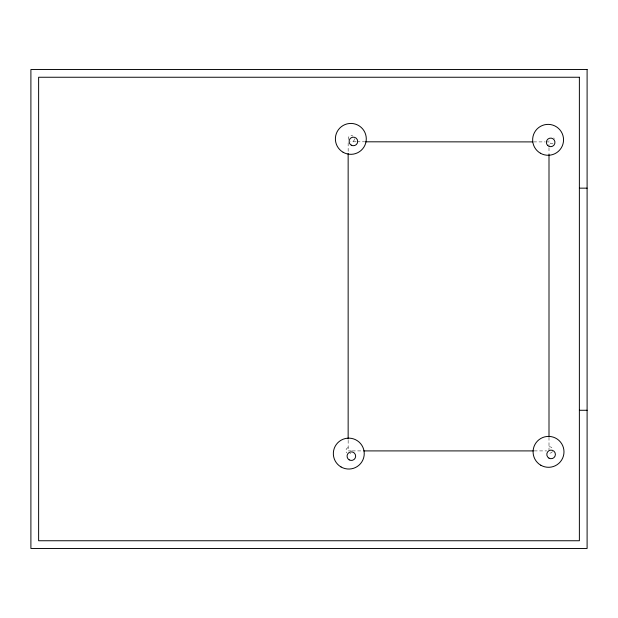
<?xml version="1.0" encoding="UTF-8"?>
<svg xmlns="http://www.w3.org/2000/svg" width="618" height="618" viewBox="0 0 618 618"><rect width="100%" height="100%" fill="white"/><g stroke="black" fill="none" stroke-linecap="round" stroke-linejoin="round"><path stroke-width="0.46" stroke-dasharray="3.09 2.32" d="M348.15 447.602L347.525 447.865A3.167 3.167 0 0 0 346.868 452.847M355.999 141.8L350.499 141.8M549 446.914L549.703 446.822A3.167 3.167 0 0 1 552.762 449.162M356.965 141.8L364.682 141.808M533.558 141.901L545.138 141.908M546.103 141.908L549 141.908L549 146.736M351.418 450.908L348.15 450.908L348.15 439.892M352.237 450.908L361.862 450.908M534.176 450.908L546.691 450.908M549 147.694L549 153.488M549 437.258L549 450.105M348.15 142.874L348.15 152.515M354.485 138.741A3.167 3.167 0 0 1 352.136 141.8M348.258 139.56A3.167 3.167 0 0 1 352.901 135.999M350.692 453.349A3.167 3.167 0 0 1 349.927 453.666M552.986 143.724A3.167 3.167 0 0 1 549 140.665M553.751 137.922A3.167 3.167 0 0 1 554.408 138.424M552.446 451.573A3.167 3.167 0 0 1 548.12 452.731"/><path stroke-width="0.93" d="M365.647 141.808L532.592 141.901M579.375 188.158L587.1 188.158M579.375 410.275L587.1 410.275M363.793 450.908L533.21 450.908M549 154.454L549 436.293M348.15 153.48L348.15 438.927M587.1 69.525L30.9 69.525L30.9 548.475L587.1 548.475L587.1 69.525M579.375 77.25L38.625 77.25L38.625 540.75L579.375 540.75L579.375 77.25M540.371 153.202A15.45 15.45 0 0 0 563.546 139.822A15.45 15.45 0 0 0 540.371 126.443A15.45 15.45 0 0 0 540.371 153.202M547.625 145.423A4.295 4.295 0 0 0 554.809 143.5A4.295 4.295 0 0 0 549.549 138.239A4.295 4.295 0 0 0 547.625 145.423M341.066 466.976A15.45 15.45 0 0 0 364.241 453.597A15.45 15.45 0 0 0 341.066 440.217A15.45 15.45 0 0 0 341.066 466.976M349.209 459.877A4.295 4.295 0 0 0 355.651 456.161A4.295 4.295 0 0 0 349.209 452.438A4.295 4.295 0 0 0 349.209 459.877M540.812 465.23A15.45 15.45 0 0 0 563.987 451.851A15.45 15.45 0 0 0 540.812 438.471A15.45 15.45 0 0 0 540.812 465.23M548.954 458.139A4.295 4.295 0 0 0 555.397 454.415A4.295 4.295 0 0 0 548.954 450.692A4.295 4.295 0 0 0 548.954 458.139M343.114 152.26A15.45 15.45 0 0 0 366.289 138.88A15.45 15.45 0 0 0 343.114 125.5A15.45 15.45 0 0 0 343.114 152.26M351.248 145.16A4.295 4.295 0 0 0 357.691 141.445A4.295 4.295 0 0 0 351.248 137.721A4.295 4.295 0 0 0 351.248 145.16"/></g></svg>
